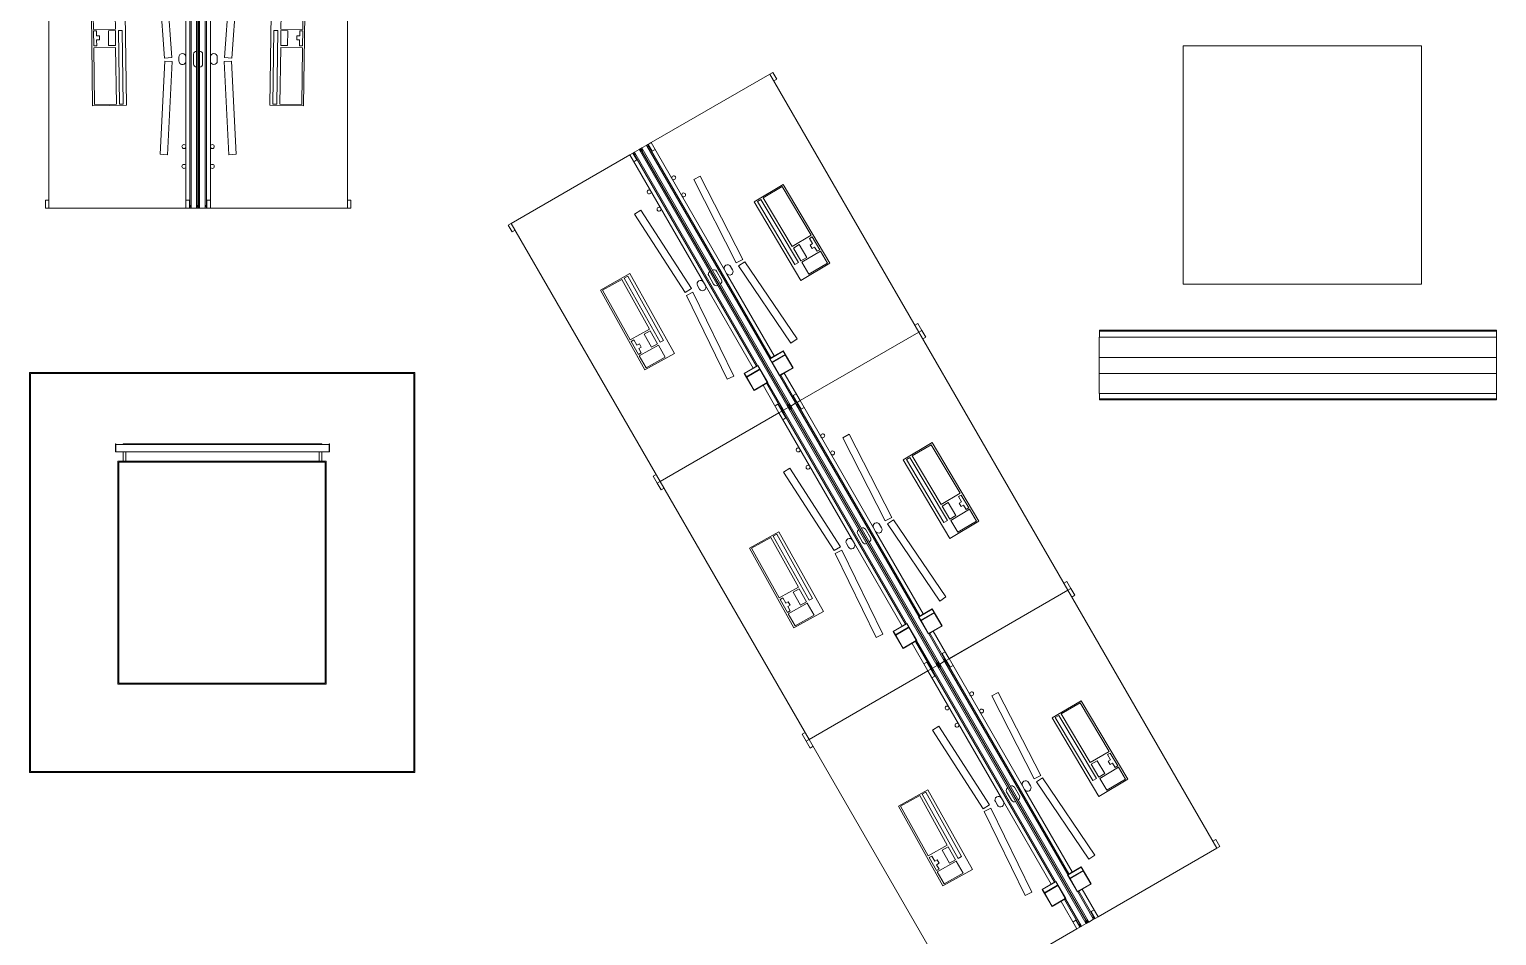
# Model space of a CAD drawing. Header units: millimetres. Extents: x -64292 to 329, y -3854 to 56761.
# Drawn here: x -7198 to 189, y 16160 to 20723 of the extents above; entities that cross this region are included whole.
import ezdxf

# ---------------------------------------------------------------- set-up
doc = ezdxf.new("R2010")
doc.units = ezdxf.units.MM
doc.header["$MEASUREMENT"] = 0
for name, color, linetype, lineweight in [('E-ELEC-EQPM', 71, 'Continuous', 13), ('I-FURN', 30, 'Continuous', 13), ('Q-CASE', 31, 'Continuous', 13), ('Q-SPCQ', 91, 'Continuous', 13)]:
    doc.layers.add(name, color=color, linetype=linetype, lineweight=lineweight)

# ---------------------------------------------------------------- blocks, each defined once
blk = doc.blocks.new('Electrical Equipment_Fixed TV Screen_SCR-002 - SCR- Samsung DM75E 48_ Display-4278073-GA PLAN - LEVEL 11')
at = {"layer": 'E-ELEC-EQPM'}
for p, q in [((-272, 92.3), (-273, 92.3)), ((-273, 92.3), (-273, 50.8)), ((-272, 50.8), (-272, 92.3)), ((-272, 50.8), (-272, 88.9)), ((-272, 88.9), (-234, 88.9)), ((-272, 88.9), (803, 88.9)), ((-272, 50.8), (-272, 88.9)), ((803, 88.9), (-272, 88.9)), ((-272, 88.9), (-272, 50.8)), ((-234, 88.9), (-234, 92.3)), ((-234, 92.3), (764.9, 92.3)), ((764.9, 92.3), (764.9, 88.9)), ((764.9, 88.9), (803, 88.9)), ((804, 92.3), (803, 92.3)), ((803, 92.3), (803, 50.8)), ((803, 88.9), (803, 50.8)), ((803, 88.9), (803, 50.8)), ((803, 50.8), (803, 88.9)), ((804, 50.8), (804, 92.3)), ((-273, 50.8), (-272, 50.8)), ((-234, 50.8), (-272, 50.8)), ((-221.2, 50.8), (-272, 50.8)), ((-272, 50.8), (803, 50.8)), ((-234, 0), (-234, 50.8)), ((764.9, 0), (-234, 0)), ((-221.2, 0), (-221.2, 50.8)), ((752.2, 50.8), (-221.2, 50.8)), ((752.2, 0), (-221.2, 0)), ((522.2, 0), (-92.8, 0)), ((752.2, 50.8), (752.2, 0)), ((803, 50.8), (752.2, 50.8)), ((764.9, 50.8), (764.9, 0)), ((803, 50.8), (764.9, 50.8)), ((803, 50.8), (804, 50.8))]:
    blk.add_line(p, q, dxfattribs=at)
blk = doc.blocks.new('BVN_Joinery_Column Shelving_JO-N-05_option 5 - JO-N-05-9640489-GA PLAN - LEVEL 11')
at = {"layer": 'Q-CASE'}
for p, q in [((-922.8, -1306.5), (-922.8, 706.5)), ((1017.2, 706.5), (-922.8, 706.5)), ((-917.8, 701.5), (-917.8, -1301.5)), ((1012.2, 701.5), (-917.8, 701.5)), ((1012.2, -1301.5), (1012.2, 701.5)), ((1017.2, 706.5), (1017.2, -1306.5)), ((-477.8, -861.5), (-477.8, 261.5)), ((572.2, 261.5), (-477.8, 261.5)), ((-472.8, 256.5), (-472.8, -856.5)), ((-472.8, 256.5), (567.2, 256.5)), ((567.2, -856.5), (567.2, 256.5)), ((572.2, 261.5), (572.2, -861.5)), ((572.2, -861.5), (-477.8, -861.5)), ((-472.8, -856.5), (567.2, -856.5)), ((1017.2, -1306.5), (-922.8, -1306.5)), ((-917.8, -1301.5), (1012.2, -1301.5))]:
    blk.add_line(p, q, dxfattribs=at)
blk = doc.blocks.new('New Furniture_Mobile Whiteboard_NR1 - NR1-9722481-GA PLAN - LEVEL 11')
at = {"layer": 'I-FURN'}
for p, q in [((-955.3, -425), (-928.4, -425)), ((-955.3, -430), (-955.3, -425)), ((-928.4, -430), (-955.3, -430)), ((-955.3, -460.4), (-955.3, -430)), ((1014.7, -425), (-928.4, -425)), ((-928.4, -430), (1014.7, -430)), ((1014.7, -425), (1044.7, -425)), ((1044.7, -430), (1014.7, -430)), ((1044.7, -430), (1044.7, -425)), ((1044.7, -425), (1044.7, -430)), ((1044.7, -431.5), (1044.7, -425)), ((1044.7, -768.3), (1044.7, -431.5)), ((-956, -460.4), (1044, -460.4)), ((-956, -561.8), (-956, -460.4)), ((1044, -460.4), (1044, -561.8)), ((-956, -561.8), (1044, -561.8)), ((-956, -642.6), (-956, -561.8)), ((1044, -642.6), (1044, -561.8)), ((1044, -642.6), (-956, -642.6)), ((-956, -744), (-956, -642.6)), ((1044, -642.6), (1044, -744)), ((1044, -744), (-956, -744)), ((-955.3, -770), (-955.3, -744)), ((-955.3, -775), (-955.3, -770)), ((-955.3, -770), (-928.4, -770)), ((-928.4, -775), (-955.3, -775)), ((1014.7, -770), (-928.4, -770)), ((-928.4, -775), (1014.7, -775)), ((1014.7, -770), (1044.7, -770)), ((1044.7, -775), (1014.7, -775)), ((1044.7, -775), (1044.7, -768.3)), ((1044.7, -775), (1044.7, -770)), ((1044.7, -770), (1044.7, -775))]:
    blk.add_line(p, q, dxfattribs=at)
blk = doc.blocks.new('New Furniture_Team Table_NT1 - NT1-9512384-GA PLAN - LEVEL 11')
at = {"layer": 'I-FURN'}
for p, q in [((600, 600), (-600, 600)), ((-600, 600), (-600, -600)), ((600, -600), (600, 600)), ((-600, -600), (600, -600))]:
    blk.add_line(p, q, dxfattribs=at)
blk = doc.blocks.new('Workstatio_3 - Workstatio_3-10365305-GA PLAN - LEVEL 11')
at = {"layer": 'I-FURN'}
for p, q in [((-705.3, 3), (-705.3, 3.1)), ((-705.3, 0), (-705.3, 1.5)), ((-705.3, 0), (-690.3, 0)), ((-690.4, 3.1), (-694.2, 3.1)), ((-694.2, 0), (-690.3, 0)), ((-690.3, 0), (779.7, 0)), ((4.7, 1.5), (4.7, 0)), ((84.7, 0), (84.7, 1.5)), ((783.6, 3.1), (779.8, 3.1)), ((794.7, 3.1), (794.7, 3)), ((794.7, 1.5), (794.7, 0)), ((-705.3, 0), (-705.3, -6)), ((-705.3, -34), (-705.3, -6)), ((-702.3, -6), (-705.3, -6)), ((-705.3, -34), (-705.3, -40)), ((-705.3, -34), (-702.3, -34)), ((-690.3, -40), (-705.3, -40)), ((-665.3, -42.5), (-705.3, -42.5)), ((-545.3, -60), (-705.3, -60)), ((-705.3, -60), (-705.3, -750)), ((-702.3, -6), (791.7, -6)), ((-545.3, -34), (-702.3, -34)), ((-545.1, -40), (-690.3, -40)), ((-665.3, -42.5), (-665.3, -59.9)), ((-445.3, -32.5), (-545.3, -32.5)), ((-545.3, -32.5), (-545.3, -112.5)), ((-543.3, -34.5), (-468.3, -34.5)), ((-543.3, -110.5), (-543.3, -34.5)), ((-468.3, -34.5), (-468.3, -110.5)), ((-466.3, -110.5), (-466.3, -34.5)), ((-466.3, -34.5), (-447.3, -34.5)), ((-461, -34), (-462.5, -34)), ((-447.3, -34.5), (-447.3, -110.5)), ((779.7, -40), (-445.5, -40)), ((-445.3, -112.5), (-445.3, -32.5)), ((791.7, -34), (-445.3, -34)), ((34.7, -60), (-445.3, -60)), ((69.7, -21), (19.7, -21)), ((54.7, -60), (34.7, -60)), ((794.7, -60), (54.7, -60)), ((794.7, -42.5), (754.7, -42.5)), ((754.7, -59.9), (754.7, -42.5)), ((779.7, 0), (783.6, 0)), ((779.7, 0), (794.7, 0)), ((794.7, -40), (779.7, -40)), ((794.7, -6), (791.7, -6)), ((791.7, -34), (794.7, -34)), ((794.7, -6), (794.7, 0)), ((794.7, -6), (794.7, -34)), ((794.7, -40), (794.7, -34)), ((794.7, -42.5), (794.7, -59.9)), ((794.7, -750), (794.7, -60)), ((-545.3, -112.5), (-445.3, -112.5)), ((-468.3, -110.5), (-543.3, -110.5)), ((-447.3, -110.5), (-466.3, -110.5)), ((37.4, -131), (-431.3, -164.7)), ((34.7, -95), (54.7, -95)), ((37.4, -131), (40.1, -168)), ((56.6, -129), (54.8, -166)), ((526, -152.3), (56.6, -129)), ((-431.3, -164.7), (-428.6, -201.7)), ((-428.6, -201.7), (40.1, -168)), ((54.8, -166), (524.1, -189.4)), ((526, -152.3), (524.1, -189.4)), ((276.9, -359.7), (-183.1, -366.1)), ((-180.7, -536.1), (-183.1, -366.1)), ((276.9, -359.7), (279.2, -529.7)), ((-180.7, -536.1), (279.2, -529.7)), ((-705.3, -750), (794.7, -750)), ((-705.3, -767.5), (-705.3, -750.1)), ((-705.3, -767.5), (-665.3, -767.5)), ((-665.3, -750.1), (-665.3, -767.5)), ((754.7, -767.5), (754.7, -750.1)), ((754.7, -767.5), (794.7, -767.5)), ((794.7, -750.1), (794.7, -767.5))]:
    blk.add_line(p, q, dxfattribs=at)
at = {"layer": 'I-FURN', "flags": 128}
for points in [[(-702.3, -6), (-702.2, -6), (-702.1, -6), (-702, -6), (-701.9, -6), (-701.7, -6), (-701.6, -5.9), (-701.5, -5.9), (-701.2, -5.9), (-701.1, -5.8), (-700.9, -5.8), (-700.7, -5.7), (-700.5, -5.7), (-700.4, -5.6), (-700.1, -5.5), (-699.8, -5.4), (-699.7, -5.4), (-699.5, -5.3), (-699.2, -5.1), (-698.9, -5), (-698.4, -4.8), (-698.1, -4.7), (-698, -4.6), (-697.6, -4.4), (-697.4, -4.3), (-697, -4.1), (-696.6, -3.8), (-696.3, -3.7), (-695.8, -3.4), (-695.2, -3), (-694.8, -2.8), (-694, -2.3), (-693.4, -1.9), (-693, -1.7), (-692.1, -1.2), (-690.3, 0)], [(-690.3, -40), (-692.1, -38.8), (-693, -38.3), (-693.4, -38.1), (-694, -37.7), (-694.8, -37.2), (-695.2, -37), (-695.8, -36.6), (-696.3, -36.3), (-696.6, -36.2), (-697, -35.9), (-697.4, -35.7), (-697.6, -35.6), (-698, -35.4), (-698.1, -35.3), (-698.4, -35.2), (-698.8, -35), (-699, -34.9), (-699.3, -34.8), (-699.5, -34.7), (-699.6, -34.7), (-699.8, -34.6), (-700.1, -34.5), (-700.3, -34.4), (-700.4, -34.4), (-700.6, -34.3), (-700.9, -34.2), (-701.1, -34.2), (-701.2, -34.2), (-701.3, -34.1), (-701.5, -34.1), (-701.7, -34), (-701.8, -34), (-702, -34), (-702, -34), (-702.1, -34), (-702.3, -34)], [(779.7, 0), (781.5, -1.2), (782.4, -1.7), (782.8, -1.9), (783.4, -2.3), (784.2, -2.8), (784.6, -3), (785.2, -3.4), (785.7, -3.7), (786, -3.8), (786.4, -4.1), (786.8, -4.3), (787, -4.4), (787.4, -4.6), (787.5, -4.7), (787.8, -4.8), (788.2, -5), (788.4, -5.1), (788.7, -5.2), (788.9, -5.3), (789, -5.3), (789.2, -5.4), (789.5, -5.5), (789.7, -5.6), (789.8, -5.6), (790, -5.7), (790.3, -5.8), (790.5, -5.8), (790.6, -5.8), (790.7, -5.9), (790.9, -5.9), (791.1, -6), (791.2, -6), (791.4, -6), (791.4, -6), (791.6, -6), (791.7, -6)], [(791.7, -34), (791.6, -34), (791.5, -34), (791.4, -34), (791.3, -34), (791.1, -34), (791, -34.1), (790.9, -34.1), (790.6, -34.1), (790.5, -34.2), (790.3, -34.2), (790.1, -34.3), (789.9, -34.3), (789.8, -34.4), (789.5, -34.5), (789.2, -34.6), (789.1, -34.6), (788.9, -34.7), (788.6, -34.9), (788.3, -35), (787.8, -35.2), (787.5, -35.3), (787.4, -35.4), (787, -35.6), (786.8, -35.7), (786.4, -35.9), (786, -36.2), (785.7, -36.3), (785.2, -36.6), (784.6, -37), (784.2, -37.2), (783.4, -37.7), (782.8, -38.1), (782.4, -38.3), (781.5, -38.8), (779.7, -40)]]:
    blk.add_lwpolyline(points, dxfattribs=at)
at = {"layer": 'I-FURN'}
for centre, radius, start, end in [((19.7, -6), 15, 180, 270), ((34.7, -77.5), 17.5, 90, 270), ((54.7, -77.5), 17.5, 270, 90), ((69.7, -6), 15, 270, 0), ((484.7, -70), 10, 0, 180), ((484.7, -70), 10, 180, 360), ((584.7, -70), 10, 0, 180), ((584.7, -70), 10, 180, 360)]:
    blk.add_arc(centre, radius, start, end, dxfattribs=at)
at = {"layer": 'Q-SPCQ'}
for p, q in [((-176.3, -416.3), (-106.3, -415.3)), ((-176.3, -416.3), (-174.8, -526.3)), ((-106.3, -415.3), (-104.8, -525.3)), ((271, -375.1), (-99, -380.2)), ((-99, -380.2), (-98.7, -400.2)), ((-98.7, -400.2), (271.3, -395.1)), ((-23.5, -414.2), (-98.5, -415.2)), ((-98.5, -415.2), (-98, -450.2)), ((-23, -449.2), (-23.5, -414.2)), ((-13.5, -414), (271.5, -410.1)), ((-12, -524), (-13.5, -414)), ((271.3, -395.1), (271, -375.1)), ((271.5, -410.1), (273, -520.1)), ((-98, -450.2), (-23, -449.2)), ((-97.2, -510.2), (-72.2, -509.8)), ((-97, -525.2), (-97.2, -510.2)), ((-72.4, -494.8), (-52.4, -494.6)), ((-72.2, -509.8), (-72.4, -494.8)), ((-52.4, -494.6), (-52.2, -509.6)), ((-52.2, -509.6), (-22.2, -509.2)), ((-22.2, -509.2), (-22, -524.2)), ((-104.8, -525.3), (-174.8, -526.3)), ((-22, -524.2), (-97, -525.2)), ((273, -520.1), (-12, -524))]:
    blk.add_line(p, q, dxfattribs=at)
blk = doc.blocks.new('Workstatio_3 - Workstatio_3-10351813-GA PLAN - LEVEL 11')
at = {"layer": 'I-FURN'}
for p, q in [((-665.3, 767.5), (-705.3, 767.5)), ((-705.3, 750.1), (-705.3, 767.5)), ((794.7, 750), (-705.3, 750)), ((-705.3, 750), (-705.3, 60)), ((-665.3, 767.5), (-665.3, 750.1)), ((794.7, 767.5), (754.7, 767.5)), ((754.7, 750.1), (754.7, 767.5)), ((794.7, 767.5), (794.7, 750.1)), ((794.7, 60), (794.7, 750)), ((-183.1, 366.1), (-180.7, 536.1)), ((279.2, 529.7), (-180.7, 536.1)), ((279.2, 529.7), (276.9, 359.7)), ((-183.1, 366.1), (276.9, 359.7)), ((-431.3, 164.7), (-428.6, 201.7)), ((37.4, 131), (-431.3, 164.7)), ((-428.6, 201.7), (40.1, 168)), ((37.4, 131), (40.1, 168)), ((54.8, 166), (524.1, 189.4)), ((56.6, 129), (54.8, 166)), ((526, 152.3), (56.6, 129)), ((526, 152.3), (524.1, 189.4)), ((-445.3, 112.5), (-545.3, 112.5)), ((-545.3, 112.5), (-545.3, 32.5)), ((-543.3, 34.5), (-543.3, 110.5)), ((-543.3, 110.5), (-468.3, 110.5)), ((-468.3, 110.5), (-468.3, 34.5)), ((-466.3, 34.5), (-466.3, 110.5)), ((-466.3, 110.5), (-447.3, 110.5)), ((-447.3, 110.5), (-447.3, 34.5)), ((-445.3, 32.5), (-445.3, 112.5)), ((54.7, 95), (34.7, 95)), ((-705.3, 60), (-545.3, 60)), ((-705.3, 42.5), (-665.3, 42.5)), ((-705.3, 40), (-705.3, 34)), ((-705.3, 40), (-690.3, 40)), ((-705.3, 6), (-705.3, 34)), ((-702.3, 34), (-705.3, 34)), ((-705.3, 6), (-705.3, 0)), ((-705.3, 6), (-702.3, 6)), ((-702.3, 34), (-545.3, 34)), ((791.7, 6), (-702.3, 6)), ((-690.3, 40), (-545.1, 40)), ((779.7, 0), (-690.3, 0)), ((-665.3, 59.9), (-665.3, 42.5)), ((-545.3, 32.5), (-445.3, 32.5)), ((-468.3, 34.5), (-543.3, 34.5)), ((-447.3, 34.5), (-466.3, 34.5)), ((-462.5, 34), (-461, 34)), ((-445.5, 40), (779.7, 40)), ((-445.3, 60), (34.7, 60)), ((-445.3, 34), (791.7, 34)), ((4.7, 0), (4.7, -1.5)), ((19.7, 21), (69.7, 21)), ((34.7, 60), (54.7, 60)), ((54.7, 60), (794.7, 60)), ((754.7, 42.5), (754.7, 59.9)), ((754.7, 42.5), (794.7, 42.5)), ((779.7, 40), (794.7, 40)), ((783.6, 0), (779.7, 0)), ((794.7, 0), (779.7, 0)), ((794.7, 34), (791.7, 34)), ((791.7, 6), (794.7, 6)), ((794.7, 59.9), (794.7, 42.5)), ((794.7, 34), (794.7, 40)), ((794.7, 34), (794.7, 6)), ((794.7, 0), (794.7, 6)), ((794.7, 0), (794.7, -1.5)), ((-690.3, 0), (-705.3, 0)), ((-705.3, -1.5), (-705.3, 0)), ((-705.3, -3.1), (-705.3, -3)), ((-690.3, 0), (-694.2, 0)), ((-694.2, -3.1), (-690.4, -3.1)), ((84.7, -1.5), (84.7, 0)), ((779.8, -3.1), (783.6, -3.1)), ((794.7, -3), (794.7, -3.1))]:
    blk.add_line(p, q, dxfattribs=at)
at = {"layer": 'I-FURN', "flags": 128}
for points in [[(-702.3, 34), (-702.2, 34), (-702.1, 34), (-702, 34), (-701.9, 34), (-701.7, 34), (-701.6, 34.1), (-701.5, 34.1), (-701.2, 34.1), (-701.1, 34.2), (-700.9, 34.2), (-700.7, 34.3), (-700.5, 34.3), (-700.4, 34.4), (-700.1, 34.5), (-699.8, 34.6), (-699.7, 34.6), (-699.5, 34.7), (-699.2, 34.9), (-698.9, 35), (-698.4, 35.2), (-698.1, 35.3), (-698, 35.4), (-697.6, 35.6), (-697.4, 35.7), (-697, 35.9), (-696.6, 36.2), (-696.3, 36.3), (-695.8, 36.6), (-695.2, 37), (-694.8, 37.2), (-694, 37.7), (-693.4, 38.1), (-693, 38.3), (-692.1, 38.8), (-690.3, 40)], [(-690.3, 0), (-692.1, 1.2), (-693, 1.7), (-693.4, 1.9), (-694, 2.3), (-694.8, 2.8), (-695.2, 3), (-695.8, 3.4), (-696.3, 3.7), (-696.6, 3.8), (-697, 4.1), (-697.4, 4.3), (-697.6, 4.4), (-698, 4.6), (-698.1, 4.7), (-698.4, 4.8), (-698.8, 5), (-699, 5.1), (-699.3, 5.2), (-699.5, 5.3), (-699.6, 5.3), (-699.8, 5.4), (-700.1, 5.5), (-700.3, 5.6), (-700.4, 5.6), (-700.6, 5.7), (-700.9, 5.8), (-701.1, 5.8), (-701.2, 5.8), (-701.3, 5.9), (-701.5, 5.9), (-701.7, 6), (-701.8, 6), (-702, 6), (-702, 6), (-702.1, 6), (-702.3, 6)], [(779.7, 40), (781.5, 38.8), (782.4, 38.3), (782.8, 38.1), (783.4, 37.7), (784.2, 37.2), (784.6, 37), (785.2, 36.6), (785.7, 36.3), (786, 36.2), (786.4, 35.9), (786.8, 35.7), (787, 35.6), (787.4, 35.4), (787.5, 35.3), (787.8, 35.2), (788.2, 35), (788.4, 34.9), (788.7, 34.8), (788.9, 34.7), (789, 34.7), (789.2, 34.6), (789.5, 34.5), (789.7, 34.4), (789.8, 34.4), (790, 34.3), (790.3, 34.2), (790.5, 34.2), (790.6, 34.2), (790.7, 34.1), (790.9, 34.1), (791.1, 34), (791.2, 34), (791.4, 34), (791.4, 34), (791.6, 34), (791.7, 34)], [(791.7, 6), (791.6, 6), (791.5, 6), (791.4, 6), (791.3, 6), (791.1, 6), (791, 5.9), (790.9, 5.9), (790.6, 5.9), (790.5, 5.8), (790.3, 5.8), (790.1, 5.7), (789.9, 5.7), (789.8, 5.6), (789.5, 5.5), (789.2, 5.4), (789.1, 5.4), (788.9, 5.3), (788.6, 5.1), (788.3, 5), (787.8, 4.8), (787.5, 4.7), (787.4, 4.6), (787, 4.4), (786.8, 4.3), (786.4, 4.1), (786, 3.8), (785.7, 3.7), (785.2, 3.4), (784.6, 3), (784.2, 2.8), (783.4, 2.3), (782.8, 1.9), (782.4, 1.7), (781.5, 1.2), (779.7, 0)]]:
    blk.add_lwpolyline(points, dxfattribs=at)
at = {"layer": 'I-FURN'}
for centre, radius, start, end in [((34.7, 77.5), 17.5, 90, 270), ((54.7, 77.5), 17.5, 270, 90), ((484.7, 70), 10, 0, 180), ((584.7, 70), 10, 0, 180), ((19.7, 6), 15, 90, 180), ((69.7, 6), 15, 360, 90), ((484.7, 70), 10, 180, 360), ((584.7, 70), 10, 180, 360)]:
    blk.add_arc(centre, radius, start, end, dxfattribs=at)
at = {"layer": 'Q-SPCQ'}
for p, q in [((-176.3, 416.3), (-174.8, 526.3)), ((-104.8, 525.3), (-174.8, 526.3)), ((-106.3, 415.3), (-104.8, 525.3)), ((-97, 525.2), (-97.2, 510.2)), ((-22, 524.2), (-97, 525.2)), ((-22.2, 509.2), (-22, 524.2)), ((-12, 524), (-13.5, 414)), ((273, 520.1), (-12, 524)), ((271.5, 410.1), (273, 520.1)), ((-98.5, 415.2), (-98, 450.2)), ((-98, 450.2), (-23, 449.2)), ((-97.2, 510.2), (-72.2, 509.8)), ((-72.2, 509.8), (-72.4, 494.8)), ((-72.4, 494.8), (-52.4, 494.6)), ((-52.4, 494.6), (-52.2, 509.6)), ((-52.2, 509.6), (-22.2, 509.2)), ((-23, 449.2), (-23.5, 414.2)), ((-176.3, 416.3), (-106.3, 415.3)), ((-99, 380.2), (-98.7, 400.2)), ((271, 375.1), (-99, 380.2)), ((-98.7, 400.2), (271.3, 395.1)), ((-23.5, 414.2), (-98.5, 415.2)), ((-13.5, 414), (271.5, 410.1)), ((271.3, 395.1), (271, 375.1))]:
    blk.add_line(p, q, dxfattribs=at)
blk = doc.blocks.new('Workstatio_3 - Workstatio_3-V222-GA PLAN - LEVEL 11')
at = {"layer": 'I-FURN'}
for p, q in [((-705.3, 3), (-705.3, 3.1)), ((-705.3, 0), (-705.3, 1.5)), ((-705.3, 0), (-705.3, -6)), ((-705.3, 0), (-690.3, 0)), ((-690.4, 3.1), (-694.2, 3.1)), ((-694.2, 0), (-690.3, 0)), ((-690.3, 0), (779.7, 0)), ((4.7, 1.5), (4.7, 0)), ((84.7, 0), (84.7, 1.5)), ((783.6, 3.1), (779.8, 3.1)), ((794.7, 3.1), (794.7, 3)), ((794.7, 1.5), (794.7, 0)), ((794.7, -6), (794.7, 0)), ((-705.3, -34), (-705.3, -6)), ((-702.3, -6), (-705.3, -6)), ((-705.3, -34), (-705.3, -40)), ((-705.3, -34), (-702.3, -34)), ((-690.3, -40), (-705.3, -40)), ((-665.3, -42.5), (-705.3, -42.5)), ((-545.3, -60), (-705.3, -60)), ((-705.3, -60), (-705.3, -750)), ((-702.3, -6), (791.7, -6)), ((-545.3, -34), (-702.3, -34)), ((-545.1, -40), (-690.3, -40)), ((-665.3, -42.5), (-665.3, -59.9)), ((-445.3, -32.5), (-545.3, -32.5)), ((-545.3, -32.5), (-545.3, -112.5)), ((-543.3, -34.5), (-468.3, -34.5)), ((-543.3, -110.5), (-543.3, -34.5)), ((-468.3, -34.5), (-468.3, -110.5)), ((-466.3, -110.5), (-466.3, -34.5)), ((-466.3, -34.5), (-447.3, -34.5)), ((-461, -34), (-462.5, -34)), ((-447.3, -34.5), (-447.3, -110.5)), ((779.7, -40), (-445.5, -40)), ((-445.3, -112.5), (-445.3, -32.5)), ((791.7, -34), (-445.3, -34)), ((34.7, -60), (-445.3, -60)), ((69.7, -21), (19.7, -21)), ((54.7, -60), (34.7, -60)), ((794.7, -60), (54.7, -60)), ((794.7, -42.5), (754.7, -42.5)), ((754.7, -59.9), (754.7, -42.5)), ((779.7, 0), (783.6, 0)), ((779.7, 0), (794.7, 0)), ((794.7, -40), (779.7, -40)), ((794.7, -6), (791.7, -6)), ((791.7, -34), (794.7, -34)), ((794.7, -6), (794.7, -34)), ((794.7, -40), (794.7, -34)), ((794.7, -42.5), (794.7, -59.9)), ((794.7, -750), (794.7, -60)), ((-545.3, -112.5), (-445.3, -112.5)), ((-468.3, -110.5), (-543.3, -110.5)), ((-447.3, -110.5), (-466.3, -110.5)), ((37.4, -131), (-431.3, -164.7)), ((34.7, -95), (54.7, -95)), ((37.4, -131), (40.1, -168)), ((56.6, -129), (54.8, -166)), ((526, -152.3), (56.6, -129)), ((-431.3, -164.7), (-428.6, -201.7)), ((-428.6, -201.7), (40.1, -168)), ((54.8, -166), (524.1, -189.4)), ((526, -152.3), (524.1, -189.4)), ((276.9, -359.7), (-183.1, -366.1)), ((-180.7, -536.1), (-183.1, -366.1)), ((276.9, -359.7), (279.2, -529.7)), ((-180.7, -536.1), (279.2, -529.7)), ((-705.3, -750), (794.7, -750)), ((-705.3, -767.5), (-705.3, -750.1)), ((-705.3, -767.5), (-665.3, -767.5)), ((-665.3, -750.1), (-665.3, -767.5)), ((754.7, -767.5), (754.7, -750.1)), ((754.7, -767.5), (794.7, -767.5)), ((794.7, -750.1), (794.7, -767.5))]:
    blk.add_line(p, q, dxfattribs=at)
at = {"layer": 'I-FURN', "flags": 128}
for points in [[(-702.3, -6), (-702.2, -6), (-702.1, -6), (-702, -6), (-701.9, -6), (-701.7, -6), (-701.6, -5.9), (-701.5, -5.9), (-701.2, -5.9), (-701.1, -5.8), (-700.9, -5.8), (-700.7, -5.7), (-700.5, -5.7), (-700.4, -5.6), (-700.1, -5.5), (-699.8, -5.4), (-699.7, -5.4), (-699.5, -5.3), (-699.2, -5.1), (-698.9, -5), (-698.4, -4.8), (-698.1, -4.7), (-698, -4.6), (-697.6, -4.4), (-697.4, -4.3), (-697, -4.1), (-696.6, -3.8), (-696.3, -3.7), (-695.8, -3.4), (-695.2, -3), (-694.8, -2.8), (-694, -2.3), (-693.4, -1.9), (-693, -1.7), (-692.1, -1.2), (-690.3, 0)], [(-690.3, -40), (-692.1, -38.8), (-693, -38.3), (-693.4, -38.1), (-694, -37.7), (-694.8, -37.2), (-695.2, -37), (-695.8, -36.6), (-696.3, -36.3), (-696.6, -36.2), (-697, -35.9), (-697.4, -35.7), (-697.6, -35.6), (-698, -35.4), (-698.1, -35.3), (-698.4, -35.2), (-698.8, -35), (-699, -34.9), (-699.3, -34.8), (-699.5, -34.7), (-699.6, -34.7), (-699.8, -34.6), (-700.1, -34.5), (-700.3, -34.4), (-700.4, -34.4), (-700.6, -34.3), (-700.9, -34.2), (-701.1, -34.2), (-701.2, -34.2), (-701.3, -34.1), (-701.5, -34.1), (-701.7, -34), (-701.8, -34), (-702, -34), (-702, -34), (-702.1, -34), (-702.3, -34)], [(779.7, 0), (781.5, -1.2), (782.4, -1.7), (782.8, -1.9), (783.4, -2.3), (784.2, -2.8), (784.6, -3), (785.2, -3.4), (785.7, -3.7), (786, -3.8), (786.4, -4.1), (786.8, -4.3), (787, -4.4), (787.4, -4.6), (787.5, -4.7), (787.8, -4.8), (788.2, -5), (788.4, -5.1), (788.7, -5.2), (788.9, -5.3), (789, -5.3), (789.2, -5.4), (789.5, -5.5), (789.7, -5.6), (789.8, -5.6), (790, -5.7), (790.3, -5.8), (790.5, -5.8), (790.6, -5.8), (790.7, -5.9), (790.9, -5.9), (791.1, -6), (791.2, -6), (791.4, -6), (791.4, -6), (791.6, -6), (791.7, -6)], [(791.7, -34), (791.6, -34), (791.5, -34), (791.4, -34), (791.3, -34), (791.1, -34), (791, -34.1), (790.9, -34.1), (790.6, -34.1), (790.5, -34.2), (790.3, -34.2), (790.1, -34.3), (789.9, -34.3), (789.8, -34.4), (789.5, -34.5), (789.2, -34.6), (789.1, -34.6), (788.9, -34.7), (788.6, -34.9), (788.3, -35), (787.8, -35.2), (787.5, -35.3), (787.4, -35.4), (787, -35.6), (786.8, -35.7), (786.4, -35.9), (786, -36.2), (785.7, -36.3), (785.2, -36.6), (784.6, -37), (784.2, -37.2), (783.4, -37.7), (782.8, -38.1), (782.4, -38.3), (781.5, -38.8), (779.7, -40)]]:
    blk.add_lwpolyline(points, dxfattribs=at)
at = {"layer": 'I-FURN'}
for centre, radius, start, end in [((19.7, -6), 15, 180, 270), ((34.7, -77.5), 17.5, 90, 270), ((54.7, -77.5), 17.5, 270, 90), ((69.7, -6), 15, 270, 0), ((484.7, -70), 10, 0, 180), ((484.7, -70), 10, 180, 360), ((584.7, -70), 10, 0, 180), ((584.7, -70), 10, 180, 360)]:
    blk.add_arc(centre, radius, start, end, dxfattribs=at)
at = {"layer": 'Q-SPCQ'}
for p, q in [((-176.3, -416.3), (-106.3, -415.3)), ((-176.3, -416.3), (-174.8, -526.3)), ((-106.3, -415.3), (-104.8, -525.3)), ((271, -375.1), (-99, -380.2)), ((-99, -380.2), (-98.7, -400.2)), ((-98.7, -400.2), (271.3, -395.1)), ((-23.5, -414.2), (-98.5, -415.2)), ((-98.5, -415.2), (-98, -450.2)), ((-23, -449.2), (-23.5, -414.2)), ((-13.5, -414), (271.5, -410.1)), ((-12, -524), (-13.5, -414)), ((271.3, -395.1), (271, -375.1)), ((271.5, -410.1), (273, -520.1)), ((-98, -450.2), (-23, -449.2)), ((-97.2, -510.2), (-72.2, -509.8)), ((-97, -525.2), (-97.2, -510.2)), ((-72.4, -494.8), (-52.4, -494.6)), ((-72.2, -509.8), (-72.4, -494.8)), ((-52.4, -494.6), (-52.2, -509.6)), ((-52.2, -509.6), (-22.2, -509.2)), ((-22.2, -509.2), (-22, -524.2)), ((-104.8, -525.3), (-174.8, -526.3)), ((-22, -524.2), (-97, -525.2)), ((273, -520.1), (-12, -524))]:
    blk.add_line(p, q, dxfattribs=at)
blk = doc.blocks.new('Workstatio_3 - Workstatio_3-V223-GA PLAN - LEVEL 11')
at = {"layer": 'I-FURN'}
for p, q in [((-705.3, 3), (-705.3, 3.1)), ((-705.3, 0), (-705.3, 1.5)), ((-705.3, 0), (-705.3, -6)), ((-705.3, 0), (-690.3, 0)), ((-690.4, 3.1), (-694.2, 3.1)), ((-694.2, 0), (-690.3, 0)), ((-690.3, 0), (779.7, 0)), ((4.7, 1.5), (4.7, 0)), ((84.7, 0), (84.7, 1.5)), ((783.6, 3.1), (779.8, 3.1)), ((794.7, 3.1), (794.7, 3)), ((794.7, 1.5), (794.7, 0)), ((794.7, -6), (794.7, 0)), ((-705.3, -34), (-705.3, -6)), ((-702.3, -6), (-705.3, -6)), ((-705.3, -34), (-705.3, -40)), ((-705.3, -34), (-702.3, -34)), ((-690.3, -40), (-705.3, -40)), ((-665.3, -42.5), (-705.3, -42.5)), ((-705.3, -59.9), (-705.3, -42.5)), ((-545.3, -60), (-705.3, -60)), ((-705.3, -60), (-705.3, -750)), ((-702.3, -6), (791.7, -6)), ((-545.3, -34), (-702.3, -34)), ((-545.1, -40), (-690.3, -40)), ((-665.3, -42.5), (-665.3, -59.9)), ((-445.3, -32.5), (-545.3, -32.5)), ((-545.3, -32.5), (-545.3, -112.5)), ((-543.3, -34.5), (-468.3, -34.5)), ((-543.3, -110.5), (-543.3, -34.5)), ((-468.3, -34.5), (-468.3, -110.5)), ((-466.3, -110.5), (-466.3, -34.5)), ((-466.3, -34.5), (-447.3, -34.5)), ((-461, -34), (-462.5, -34)), ((-447.3, -34.5), (-447.3, -110.5)), ((779.7, -40), (-445.5, -40)), ((-445.3, -112.5), (-445.3, -32.5)), ((791.7, -34), (-445.3, -34)), ((34.7, -60), (-445.3, -60)), ((69.7, -21), (19.7, -21)), ((54.7, -60), (34.7, -60)), ((794.7, -60), (54.7, -60)), ((794.7, -42.5), (754.7, -42.5)), ((754.7, -59.9), (754.7, -42.5)), ((779.7, 0), (783.6, 0)), ((779.7, 0), (794.7, 0)), ((794.7, -40), (779.7, -40)), ((794.7, -6), (791.7, -6)), ((791.7, -34), (794.7, -34)), ((794.7, -6), (794.7, -34)), ((794.7, -40), (794.7, -34)), ((794.7, -42.5), (794.7, -59.9)), ((794.7, -750), (794.7, -60)), ((-545.3, -112.5), (-445.3, -112.5)), ((-468.3, -110.5), (-543.3, -110.5)), ((-447.3, -110.5), (-466.3, -110.5)), ((37.4, -131), (-431.3, -164.7)), ((34.7, -95), (54.7, -95)), ((37.4, -131), (40.1, -168)), ((56.6, -129), (54.8, -166)), ((526, -152.3), (56.6, -129)), ((-431.3, -164.7), (-428.6, -201.7)), ((-428.6, -201.7), (40.1, -168)), ((54.8, -166), (524.1, -189.4)), ((526, -152.3), (524.1, -189.4)), ((276.9, -359.7), (-183.1, -366.1)), ((-180.7, -536.1), (-183.1, -366.1)), ((276.9, -359.7), (279.2, -529.7)), ((-180.7, -536.1), (279.2, -529.7)), ((-705.3, -750), (794.7, -750)), ((-705.3, -767.5), (-705.3, -750.1)), ((-705.3, -767.5), (-665.3, -767.5)), ((-665.3, -750.1), (-665.3, -767.5)), ((754.7, -767.5), (754.7, -750.1)), ((754.7, -767.5), (794.7, -767.5)), ((794.7, -750.1), (794.7, -767.5))]:
    blk.add_line(p, q, dxfattribs=at)
at = {"layer": 'I-FURN', "flags": 128}
for points in [[(-702.3, -6), (-702.2, -6), (-702.1, -6), (-702, -6), (-701.9, -6), (-701.7, -6), (-701.6, -5.9), (-701.5, -5.9), (-701.2, -5.9), (-701.1, -5.8), (-700.9, -5.8), (-700.7, -5.7), (-700.5, -5.7), (-700.4, -5.6), (-700.1, -5.5), (-699.8, -5.4), (-699.7, -5.4), (-699.5, -5.3), (-699.2, -5.1), (-698.9, -5), (-698.4, -4.8), (-698.1, -4.7), (-698, -4.6), (-697.6, -4.4), (-697.4, -4.3), (-697, -4.1), (-696.6, -3.8), (-696.3, -3.7), (-695.8, -3.4), (-695.2, -3), (-694.8, -2.8), (-694, -2.3), (-693.4, -1.9), (-693, -1.7), (-692.1, -1.2), (-690.3, 0)], [(-690.3, -40), (-692.1, -38.8), (-693, -38.3), (-693.4, -38.1), (-694, -37.7), (-694.8, -37.2), (-695.2, -37), (-695.8, -36.6), (-696.3, -36.3), (-696.6, -36.2), (-697, -35.9), (-697.4, -35.7), (-697.6, -35.6), (-698, -35.4), (-698.1, -35.3), (-698.4, -35.2), (-698.8, -35), (-699, -34.9), (-699.3, -34.8), (-699.5, -34.7), (-699.6, -34.7), (-699.8, -34.6), (-700.1, -34.5), (-700.3, -34.4), (-700.4, -34.4), (-700.6, -34.3), (-700.9, -34.2), (-701.1, -34.2), (-701.2, -34.2), (-701.3, -34.1), (-701.5, -34.1), (-701.7, -34), (-701.8, -34), (-702, -34), (-702, -34), (-702.1, -34), (-702.3, -34)], [(779.7, 0), (781.5, -1.2), (782.4, -1.7), (782.8, -1.9), (783.4, -2.3), (784.2, -2.8), (784.6, -3), (785.2, -3.4), (785.7, -3.7), (786, -3.8), (786.4, -4.1), (786.8, -4.3), (787, -4.4), (787.4, -4.6), (787.5, -4.7), (787.8, -4.8), (788.2, -5), (788.4, -5.1), (788.7, -5.2), (788.9, -5.3), (789, -5.3), (789.2, -5.4), (789.5, -5.5), (789.7, -5.6), (789.8, -5.6), (790, -5.7), (790.3, -5.8), (790.5, -5.8), (790.6, -5.8), (790.7, -5.9), (790.9, -5.9), (791.1, -6), (791.2, -6), (791.4, -6), (791.4, -6), (791.6, -6), (791.7, -6)], [(791.7, -34), (791.6, -34), (791.5, -34), (791.4, -34), (791.3, -34), (791.1, -34), (791, -34.1), (790.9, -34.1), (790.6, -34.1), (790.5, -34.2), (790.3, -34.2), (790.1, -34.3), (789.9, -34.3), (789.8, -34.4), (789.5, -34.5), (789.2, -34.6), (789.1, -34.6), (788.9, -34.7), (788.6, -34.9), (788.3, -35), (787.8, -35.2), (787.5, -35.3), (787.4, -35.4), (787, -35.6), (786.8, -35.7), (786.4, -35.9), (786, -36.2), (785.7, -36.3), (785.2, -36.6), (784.6, -37), (784.2, -37.2), (783.4, -37.7), (782.8, -38.1), (782.4, -38.3), (781.5, -38.8), (779.7, -40)]]:
    blk.add_lwpolyline(points, dxfattribs=at)
at = {"layer": 'I-FURN'}
for centre, radius, start, end in [((19.7, -6), 15, 180, 270), ((34.7, -77.5), 17.5, 90, 270), ((54.7, -77.5), 17.5, 270, 90), ((69.7, -6), 15, 270, 0), ((484.7, -70), 10, 0, 180), ((484.7, -70), 10, 180, 360), ((584.7, -70), 10, 0, 180), ((584.7, -70), 10, 180, 360)]:
    blk.add_arc(centre, radius, start, end, dxfattribs=at)
at = {"layer": 'Q-SPCQ'}
for p, q in [((-176.3, -416.3), (-106.3, -415.3)), ((-176.3, -416.3), (-174.8, -526.3)), ((-106.3, -415.3), (-104.8, -525.3)), ((271, -375.1), (-99, -380.2)), ((-99, -380.2), (-98.7, -400.2)), ((-98.7, -400.2), (271.3, -395.1)), ((-23.5, -414.2), (-98.5, -415.2)), ((-98.5, -415.2), (-98, -450.2)), ((-23, -449.2), (-23.5, -414.2)), ((-13.5, -414), (271.5, -410.1)), ((-12, -524), (-13.5, -414)), ((271.3, -395.1), (271, -375.1)), ((271.5, -410.1), (273, -520.1)), ((-98, -450.2), (-23, -449.2)), ((-97.2, -510.2), (-72.2, -509.8)), ((-97, -525.2), (-97.2, -510.2)), ((-72.4, -494.8), (-52.4, -494.6)), ((-72.2, -509.8), (-72.4, -494.8)), ((-52.4, -494.6), (-52.2, -509.6)), ((-52.2, -509.6), (-22.2, -509.2)), ((-22.2, -509.2), (-22, -524.2)), ((-104.8, -525.3), (-174.8, -526.3)), ((-22, -524.2), (-97, -525.2)), ((273, -520.1), (-12, -524))]:
    blk.add_line(p, q, dxfattribs=at)
blk = doc.blocks.new('Workstatio_3 - Workstatio_3-V224-GA PLAN - LEVEL 11')
at = {"layer": 'I-FURN'}
for p, q in [((-665.3, 767.5), (-705.3, 767.5)), ((-705.3, 750.1), (-705.3, 767.5)), ((794.7, 750), (-705.3, 750)), ((-705.3, 750), (-705.3, 60)), ((-665.3, 767.5), (-665.3, 750.1)), ((794.7, 767.5), (754.7, 767.5)), ((754.7, 750.1), (754.7, 767.5)), ((794.7, 767.5), (794.7, 750.1)), ((794.7, 60), (794.7, 750)), ((-183.1, 366.1), (-180.7, 536.1)), ((279.2, 529.7), (-180.7, 536.1)), ((279.2, 529.7), (276.9, 359.7)), ((-183.1, 366.1), (276.9, 359.7)), ((-431.3, 164.7), (-428.6, 201.7)), ((37.4, 131), (-431.3, 164.7)), ((-428.6, 201.7), (40.1, 168)), ((37.4, 131), (40.1, 168)), ((54.8, 166), (524.1, 189.4)), ((56.6, 129), (54.8, 166)), ((526, 152.3), (56.6, 129)), ((526, 152.3), (524.1, 189.4)), ((-445.3, 112.5), (-545.3, 112.5)), ((-545.3, 112.5), (-545.3, 32.5)), ((-543.3, 34.5), (-543.3, 110.5)), ((-543.3, 110.5), (-468.3, 110.5)), ((-468.3, 110.5), (-468.3, 34.5)), ((-466.3, 34.5), (-466.3, 110.5)), ((-466.3, 110.5), (-447.3, 110.5)), ((-447.3, 110.5), (-447.3, 34.5)), ((-445.3, 32.5), (-445.3, 112.5)), ((54.7, 95), (34.7, 95)), ((-705.3, 60), (-545.3, 60)), ((-705.3, 42.5), (-705.3, 59.9)), ((-705.3, 42.5), (-665.3, 42.5)), ((-705.3, 40), (-705.3, 34)), ((-705.3, 40), (-690.3, 40)), ((-705.3, 6), (-705.3, 34)), ((-702.3, 34), (-705.3, 34)), ((-705.3, 6), (-705.3, 0)), ((-705.3, 6), (-702.3, 6)), ((-702.3, 34), (-545.3, 34)), ((791.7, 6), (-702.3, 6)), ((-690.3, 40), (-545.1, 40)), ((779.7, 0), (-690.3, 0)), ((-665.3, 59.9), (-665.3, 42.5)), ((-545.3, 32.5), (-445.3, 32.5)), ((-468.3, 34.5), (-543.3, 34.5)), ((-447.3, 34.5), (-466.3, 34.5)), ((-462.5, 34), (-461, 34)), ((-445.5, 40), (779.7, 40)), ((-445.3, 60), (34.7, 60)), ((-445.3, 34), (791.7, 34)), ((4.7, 0), (4.7, -1.5)), ((19.7, 21), (69.7, 21)), ((34.7, 60), (54.7, 60)), ((54.7, 60), (794.7, 60)), ((754.7, 42.5), (754.7, 59.9)), ((754.7, 42.5), (794.7, 42.5)), ((779.7, 40), (794.7, 40)), ((783.6, 0), (779.7, 0)), ((794.7, 0), (779.7, 0)), ((794.7, 34), (791.7, 34)), ((791.7, 6), (794.7, 6)), ((794.7, 59.9), (794.7, 42.5)), ((794.7, 34), (794.7, 40)), ((794.7, 34), (794.7, 6)), ((794.7, 0), (794.7, 6)), ((794.7, 0), (794.7, -1.5)), ((-690.3, 0), (-705.3, 0)), ((-705.3, -1.5), (-705.3, 0)), ((-705.3, -3.1), (-705.3, -3)), ((-690.3, 0), (-694.2, 0)), ((-694.2, -3.1), (-690.4, -3.1)), ((84.7, -1.5), (84.7, 0)), ((779.8, -3.1), (783.6, -3.1)), ((794.7, -3), (794.7, -3.1))]:
    blk.add_line(p, q, dxfattribs=at)
at = {"layer": 'I-FURN', "flags": 128}
for points in [[(-702.3, 34), (-702.2, 34), (-702.1, 34), (-702, 34), (-701.9, 34), (-701.7, 34), (-701.6, 34.1), (-701.5, 34.1), (-701.2, 34.1), (-701.1, 34.2), (-700.9, 34.2), (-700.7, 34.3), (-700.5, 34.3), (-700.4, 34.4), (-700.1, 34.5), (-699.8, 34.6), (-699.7, 34.6), (-699.5, 34.7), (-699.2, 34.9), (-698.9, 35), (-698.4, 35.2), (-698.1, 35.3), (-698, 35.4), (-697.6, 35.6), (-697.4, 35.7), (-697, 35.9), (-696.6, 36.2), (-696.3, 36.3), (-695.8, 36.6), (-695.2, 37), (-694.8, 37.2), (-694, 37.7), (-693.4, 38.1), (-693, 38.3), (-692.1, 38.8), (-690.3, 40)], [(-690.3, 0), (-692.1, 1.2), (-693, 1.7), (-693.4, 1.9), (-694, 2.3), (-694.8, 2.8), (-695.2, 3), (-695.8, 3.4), (-696.3, 3.7), (-696.6, 3.8), (-697, 4.1), (-697.4, 4.3), (-697.6, 4.4), (-698, 4.6), (-698.1, 4.7), (-698.4, 4.8), (-698.8, 5), (-699, 5.1), (-699.3, 5.2), (-699.5, 5.3), (-699.6, 5.3), (-699.8, 5.4), (-700.1, 5.5), (-700.3, 5.6), (-700.4, 5.6), (-700.6, 5.7), (-700.9, 5.8), (-701.1, 5.8), (-701.2, 5.8), (-701.3, 5.9), (-701.5, 5.9), (-701.7, 6), (-701.8, 6), (-702, 6), (-702, 6), (-702.1, 6), (-702.3, 6)], [(779.7, 40), (781.5, 38.8), (782.4, 38.3), (782.8, 38.1), (783.4, 37.7), (784.2, 37.2), (784.6, 37), (785.2, 36.6), (785.7, 36.3), (786, 36.2), (786.4, 35.9), (786.8, 35.7), (787, 35.6), (787.4, 35.4), (787.5, 35.3), (787.8, 35.2), (788.2, 35), (788.4, 34.9), (788.7, 34.8), (788.9, 34.7), (789, 34.7), (789.2, 34.6), (789.5, 34.5), (789.7, 34.4), (789.8, 34.4), (790, 34.3), (790.3, 34.2), (790.5, 34.2), (790.6, 34.2), (790.7, 34.1), (790.9, 34.1), (791.1, 34), (791.2, 34), (791.4, 34), (791.4, 34), (791.6, 34), (791.7, 34)], [(791.7, 6), (791.6, 6), (791.5, 6), (791.4, 6), (791.3, 6), (791.1, 6), (791, 5.9), (790.9, 5.9), (790.6, 5.9), (790.5, 5.8), (790.3, 5.8), (790.1, 5.7), (789.9, 5.7), (789.8, 5.6), (789.5, 5.5), (789.2, 5.4), (789.1, 5.4), (788.9, 5.3), (788.6, 5.1), (788.3, 5), (787.8, 4.8), (787.5, 4.7), (787.4, 4.6), (787, 4.4), (786.8, 4.3), (786.4, 4.1), (786, 3.8), (785.7, 3.7), (785.2, 3.4), (784.6, 3), (784.2, 2.8), (783.4, 2.3), (782.8, 1.9), (782.4, 1.7), (781.5, 1.2), (779.7, 0)]]:
    blk.add_lwpolyline(points, dxfattribs=at)
at = {"layer": 'I-FURN'}
for centre, radius, start, end in [((34.7, 77.5), 17.5, 90, 270), ((54.7, 77.5), 17.5, 270, 90), ((484.7, 70), 10, 0, 180), ((584.7, 70), 10, 0, 180), ((19.7, 6), 15, 90, 180), ((69.7, 6), 15, 360, 90), ((484.7, 70), 10, 180, 360), ((584.7, 70), 10, 180, 360)]:
    blk.add_arc(centre, radius, start, end, dxfattribs=at)
at = {"layer": 'Q-SPCQ'}
for p, q in [((-176.3, 416.3), (-174.8, 526.3)), ((-104.8, 525.3), (-174.8, 526.3)), ((-106.3, 415.3), (-104.8, 525.3)), ((-97, 525.2), (-97.2, 510.2)), ((-22, 524.2), (-97, 525.2)), ((-22.2, 509.2), (-22, 524.2)), ((-12, 524), (-13.5, 414)), ((273, 520.1), (-12, 524)), ((271.5, 410.1), (273, 520.1)), ((-98.5, 415.2), (-98, 450.2)), ((-98, 450.2), (-23, 449.2)), ((-97.2, 510.2), (-72.2, 509.8)), ((-72.2, 509.8), (-72.4, 494.8)), ((-72.4, 494.8), (-52.4, 494.6)), ((-52.4, 494.6), (-52.2, 509.6)), ((-52.2, 509.6), (-22.2, 509.2)), ((-23, 449.2), (-23.5, 414.2)), ((-176.3, 416.3), (-106.3, 415.3)), ((-99, 380.2), (-98.7, 400.2)), ((271, 375.1), (-99, 380.2)), ((-98.7, 400.2), (271.3, 395.1)), ((-23.5, 414.2), (-98.5, 415.2)), ((-13.5, 414), (271.5, 410.1)), ((271.3, 395.1), (271, 375.1))]:
    blk.add_line(p, q, dxfattribs=at)
blk = doc.blocks.new('Workstatio_3 - Workstatio_3-V265-GA PLAN - LEVEL 11')
at = {"layer": 'I-FURN'}
for p, q in [((-665.3, 767.5), (-705.3, 767.5)), ((-705.3, 750.1), (-705.3, 767.5)), ((794.7, 750), (-705.3, 750)), ((-705.3, 750), (-705.3, 60)), ((-665.3, 767.5), (-665.3, 750.1)), ((794.7, 767.5), (754.7, 767.5)), ((754.7, 750.1), (754.7, 767.5)), ((794.7, 767.5), (794.7, 750.1)), ((794.7, 60), (794.7, 750)), ((-183.1, 366.1), (-180.7, 536.1)), ((279.2, 529.7), (-180.7, 536.1)), ((279.2, 529.7), (276.9, 359.7)), ((-183.1, 366.1), (276.9, 359.7)), ((-431.3, 164.7), (-428.6, 201.7)), ((37.4, 131), (-431.3, 164.7)), ((-428.6, 201.7), (40.1, 168)), ((37.4, 131), (40.1, 168)), ((54.8, 166), (524.1, 189.4)), ((56.6, 129), (54.8, 166)), ((526, 152.3), (56.6, 129)), ((526, 152.3), (524.1, 189.4)), ((-445.3, 112.5), (-545.3, 112.5)), ((-545.3, 112.5), (-545.3, 32.5)), ((-543.3, 34.5), (-543.3, 110.5)), ((-543.3, 110.5), (-468.3, 110.5)), ((-468.3, 110.5), (-468.3, 34.5)), ((-466.3, 34.5), (-466.3, 110.5)), ((-466.3, 110.5), (-447.3, 110.5)), ((-447.3, 110.5), (-447.3, 34.5)), ((-445.3, 32.5), (-445.3, 112.5)), ((54.7, 95), (34.7, 95)), ((-705.3, 60), (-545.3, 60)), ((-705.3, 42.5), (-665.3, 42.5)), ((-705.3, 40), (-705.3, 34)), ((-705.3, 40), (-690.3, 40)), ((-705.3, 6), (-705.3, 34)), ((-702.3, 34), (-705.3, 34)), ((-705.3, 6), (-705.3, 0)), ((-705.3, 6), (-702.3, 6)), ((-702.3, 34), (-545.3, 34)), ((791.7, 6), (-702.3, 6)), ((-690.3, 40), (-545.1, 40)), ((779.7, 0), (-690.3, 0)), ((-665.3, 59.5), (-665.3, 42.5)), ((-545.3, 32.5), (-445.3, 32.5)), ((-468.3, 34.5), (-543.3, 34.5)), ((-447.3, 34.5), (-466.3, 34.5)), ((-462.5, 34), (-461, 34)), ((-445.5, 40), (779.7, 40)), ((-445.3, 60), (34.7, 60)), ((-445.3, 34), (791.7, 34)), ((4.7, 0), (4.7, -1.5)), ((19.7, 21), (69.7, 21)), ((34.7, 60), (54.7, 60)), ((54.7, 60), (794.7, 60)), ((754.7, 42.5), (754.7, 59.9)), ((754.7, 42.5), (794.7, 42.5)), ((779.7, 40), (794.7, 40)), ((783.6, 0), (779.7, 0)), ((794.7, 0), (779.7, 0)), ((794.7, 34), (791.7, 34)), ((791.7, 6), (794.7, 6)), ((794.7, 59.9), (794.7, 42.5)), ((794.7, 34), (794.7, 40)), ((794.7, 34), (794.7, 6)), ((794.7, 0), (794.7, 6)), ((794.7, 0), (794.7, -1.5)), ((-690.3, 0), (-705.3, 0)), ((-705.3, -1.5), (-705.3, 0)), ((-705.3, -3.1), (-705.3, -3)), ((-690.3, 0), (-694.2, 0)), ((-694.2, -3.1), (-690.4, -3.1)), ((84.7, -1.5), (84.7, 0)), ((779.8, -3.1), (783.6, -3.1)), ((794.7, -3), (794.7, -3.1))]:
    blk.add_line(p, q, dxfattribs=at)
at = {"layer": 'I-FURN', "flags": 128}
for points in [[(-702.3, 34), (-702.2, 34), (-702.1, 34), (-702, 34), (-701.9, 34), (-701.7, 34), (-701.6, 34.1), (-701.5, 34.1), (-701.2, 34.1), (-701.1, 34.2), (-700.9, 34.2), (-700.7, 34.3), (-700.5, 34.3), (-700.4, 34.4), (-700.1, 34.5), (-699.8, 34.6), (-699.7, 34.6), (-699.5, 34.7), (-699.2, 34.9), (-698.9, 35), (-698.4, 35.2), (-698.1, 35.3), (-698, 35.4), (-697.6, 35.6), (-697.4, 35.7), (-697, 35.9), (-696.6, 36.2), (-696.3, 36.3), (-695.8, 36.6), (-695.2, 37), (-694.8, 37.2), (-694, 37.7), (-693.4, 38.1), (-693, 38.3), (-692.1, 38.8), (-690.3, 40)], [(-690.3, 0), (-692.1, 1.2), (-693, 1.7), (-693.4, 1.9), (-694, 2.3), (-694.8, 2.8), (-695.2, 3), (-695.8, 3.4), (-696.3, 3.7), (-696.6, 3.8), (-697, 4.1), (-697.4, 4.3), (-697.6, 4.4), (-698, 4.6), (-698.1, 4.7), (-698.4, 4.8), (-698.8, 5), (-699, 5.1), (-699.3, 5.2), (-699.5, 5.3), (-699.6, 5.3), (-699.8, 5.4), (-700.1, 5.5), (-700.3, 5.6), (-700.4, 5.6), (-700.6, 5.7), (-700.9, 5.8), (-701.1, 5.8), (-701.2, 5.8), (-701.3, 5.9), (-701.5, 5.9), (-701.7, 6), (-701.8, 6), (-702, 6), (-702, 6), (-702.1, 6), (-702.3, 6)], [(779.7, 40), (781.5, 38.8), (782.4, 38.3), (782.8, 38.1), (783.4, 37.7), (784.2, 37.2), (784.6, 37), (785.2, 36.6), (785.7, 36.3), (786, 36.2), (786.4, 35.9), (786.8, 35.7), (787, 35.6), (787.4, 35.4), (787.5, 35.3), (787.8, 35.2), (788.2, 35), (788.4, 34.9), (788.7, 34.8), (788.9, 34.7), (789, 34.7), (789.2, 34.6), (789.5, 34.5), (789.7, 34.4), (789.8, 34.4), (790, 34.3), (790.3, 34.2), (790.5, 34.2), (790.6, 34.2), (790.7, 34.1), (790.9, 34.1), (791.1, 34), (791.2, 34), (791.4, 34), (791.4, 34), (791.6, 34), (791.7, 34)], [(791.7, 6), (791.6, 6), (791.5, 6), (791.4, 6), (791.3, 6), (791.1, 6), (791, 5.9), (790.9, 5.9), (790.6, 5.9), (790.5, 5.8), (790.3, 5.8), (790.1, 5.7), (789.9, 5.7), (789.8, 5.6), (789.5, 5.5), (789.2, 5.4), (789.1, 5.4), (788.9, 5.3), (788.6, 5.1), (788.3, 5), (787.8, 4.8), (787.5, 4.7), (787.4, 4.6), (787, 4.4), (786.8, 4.3), (786.4, 4.1), (786, 3.8), (785.7, 3.7), (785.2, 3.4), (784.6, 3), (784.2, 2.8), (783.4, 2.3), (782.8, 1.9), (782.4, 1.7), (781.5, 1.2), (779.7, 0)]]:
    blk.add_lwpolyline(points, dxfattribs=at)
at = {"layer": 'I-FURN'}
for centre, radius, start, end in [((34.7, 77.5), 17.5, 90, 270), ((54.7, 77.5), 17.5, 270, 90), ((484.7, 70), 10, 0, 180), ((584.7, 70), 10, 0, 180), ((19.7, 6), 15, 90, 180), ((69.7, 6), 15, 360, 90), ((484.7, 70), 10, 180, 360), ((584.7, 70), 10, 180, 360)]:
    blk.add_arc(centre, radius, start, end, dxfattribs=at)
at = {"layer": 'Q-SPCQ'}
for p, q in [((-176.3, 416.3), (-174.8, 526.3)), ((-104.8, 525.3), (-174.8, 526.3)), ((-106.3, 415.3), (-104.8, 525.3)), ((-97, 525.2), (-97.2, 510.2)), ((-22, 524.2), (-97, 525.2)), ((-22.2, 509.2), (-22, 524.2)), ((-12, 524), (-13.5, 414)), ((273, 520.1), (-12, 524)), ((271.5, 410.1), (273, 520.1)), ((-98.5, 415.2), (-98, 450.2)), ((-98, 450.2), (-23, 449.2)), ((-97.2, 510.2), (-72.2, 509.8)), ((-72.2, 509.8), (-72.4, 494.8)), ((-72.4, 494.8), (-52.4, 494.6)), ((-52.4, 494.6), (-52.2, 509.6)), ((-52.2, 509.6), (-22.2, 509.2)), ((-23, 449.2), (-23.5, 414.2)), ((-176.3, 416.3), (-106.3, 415.3)), ((-99, 380.2), (-98.7, 400.2)), ((271, 375.1), (-99, 380.2)), ((-98.7, 400.2), (271.3, 395.1)), ((-23.5, 414.2), (-98.5, 415.2)), ((-13.5, 414), (271.5, 410.1)), ((271.3, 395.1), (271, 375.1))]:
    blk.add_line(p, q, dxfattribs=at)

msp = doc.modelspace()

# ---------------------------------------------------------------- block references
at = {"layer": 'E-ELEC-EQPM'}
msp.add_blockref('Electrical Equipment_Fixed TV Screen_SCR-002 - SCR- Samsung DM75E 48_ Display-4278073-GA PLAN - LEVEL 11', (-6490.5, 18544.4), dxfattribs=at)
at = {"layer": 'I-FURN'}
for name, p, rotation in [('Workstatio_3 - Workstatio_3-10365305-GA PLAN - LEVEL 11', (-6349.3, 20617.5), 269.9999999999985), ('Workstatio_3 - Workstatio_3-10351813-GA PLAN - LEVEL 11', (-6346.3, 20617.5), 269.9999999999984), ('Workstatio_3 - Workstatio_3-V222-GA PLAN - LEVEL 11', (-3721.9, 19434.2), 119.999999999999), ('Workstatio_3 - Workstatio_3-V265-GA PLAN - LEVEL 11', (-3724.5, 19432.7), 119.999999999999), ('Workstatio_3 - Workstatio_3-V222-GA PLAN - LEVEL 11', (-2971.9, 18135.2), 119.999999999999), ('Workstatio_3 - Workstatio_3-10351813-GA PLAN - LEVEL 11', (-2974.5, 18133.7), 119.999999999999), ('Workstatio_3 - Workstatio_3-V223-GA PLAN - LEVEL 11', (-2221.9, 16836.2), 119.999999999999), ('Workstatio_3 - Workstatio_3-V224-GA PLAN - LEVEL 11', (-2224.5, 16834.7), 119.999999999999)]:
    msp.add_blockref(name, p, dxfattribs=dict(at, rotation=rotation))
for name, p in [('New Furniture_Team Table_NT1 - NT1-9512384-GA PLAN - LEVEL 11', (-788.4, 20039.6)), ('New Furniture_Mobile Whiteboard_NR1 - NR1-9722481-GA PLAN - LEVEL 11', (-855.5, 19633.2))]:
    msp.add_blockref(name, p, dxfattribs=at)
at = {"layer": 'Q-CASE'}
msp.add_blockref('BVN_Joinery_Column Shelving_JO-N-05_option 5 - JO-N-05-9640489-GA PLAN - LEVEL 11', (-6274.7, 18287.9), dxfattribs=at)

doc.saveas('drawing.dxf')
